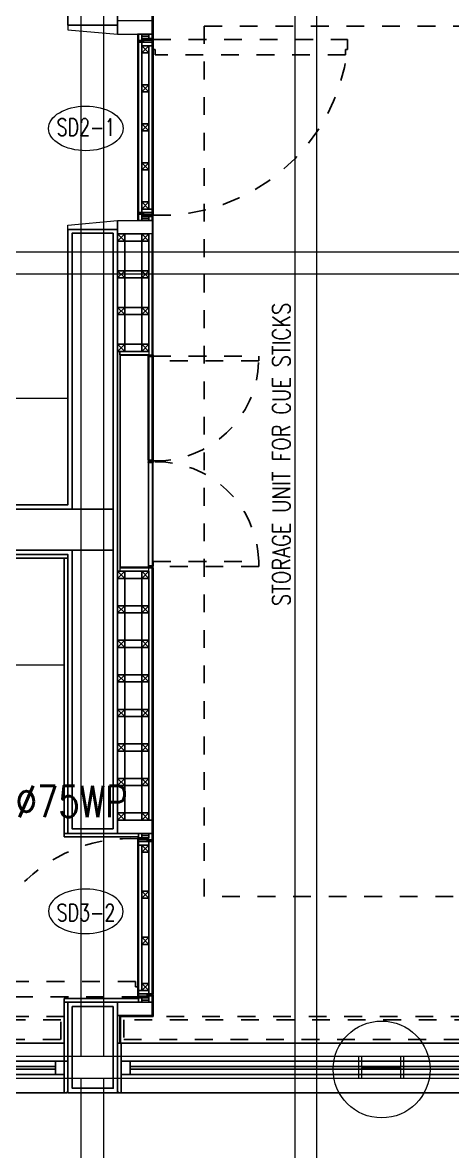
# Model space of a CAD drawing. Header units: metres. Extents: x 42 to 199, y -121 to 268.
# Drawn here: x 96.61 to 99.03, y 130.51 to 136.87 of the extents above; entities that cross this region are included whole.
import ezdxf
from ezdxf import colors
from ezdxf.entities.mleader import LeaderData, LeaderLine
from ezdxf.enums import TextEntityAlignment as Align
from ezdxf.math import Vec2, Vec3

# ---------------------------------------------------------------- set-up
doc = ezdxf.new("R2010")
doc.units = ezdxf.units.M
doc.header["$LTSCALE"] = 0.3
for name, pattern in [('ACAD_ISO04W100', [30, 24, -3, 0, -3]), ('CENTER', [2, 1.25, -0.25, 0.25, -0.25]), ('HIDDEN', [0.375, 0.25, -0.125])]:
    doc.linetypes.add(name, pattern=pattern)
doc.layers.get('0').update_dxf_attribs({"color": 8})
for name, color, linetype, lineweight in [('A-Door', 8, 'Continuous', 9), ('A-DOOR TAGS', 8, 'Continuous', 9), ('A-Furniture', 8, 'Continuous', 0), ('A-Plumbing Fixtures', 8, 'Continuous', 0), ('AGI-PHE-WP', 5, 'ACAD_ISO04W100', 0), ('DA HOUSE ARCH LAYOUT', 8, 'Continuous', 9)]:
    doc.layers.add(name, color=color, linetype=linetype, lineweight=lineweight)
for name, color, linetype in [('A-DWV', 8, 'Continuous'), ('A-ELEVATION 3', 8, 'Continuous'), ('A-ELEVATION 5', 8, 'Continuous'), ('A-flooring', 8, 'Continuous'), ('A-Furn Fixed', 8, 'Continuous'), ('A-Furn-Fixd', 8, 'Continuous'), ('A-Glass', 8, 'Continuous'), ('A-Hidden-Above', 8, 'HIDDEN'), ('A-Pelmet', 8, 'CENTER'), ('A-TEXT ARCHITECURAL', 8, 'Continuous'), ('A-Wall-Full', 8, 'Continuous'), ('A-Wall-Plst', 8, 'Continuous')]:
    doc.layers.add(name, color=color, linetype=linetype)
doc.styles.add('ROMANS', font='romans.shx', dxfattribs={"width": 0.8, "height": 0.5})
doc.styles.add('RomanS-Narrow', font='romans.shx', dxfattribs={"width": 0.75})
doc.styles.add('T225', font='romans.shx', dxfattribs={"width": 0.8, "height": 0.25})

# ---------------------------------------------------------------- blocks, each defined once
blk = doc.blocks.new('*U150')
at = {"color": 8}
for points in [[(-3.5717, -0.025), (-3.5217, -0.025), (-3.5217, 0.05), (-3.5717, 0.05)], [(-3.5217, 0.05), (-3.5217, -0.025), (3.3908, -0.025), (3.3908, 0.05)], [(3.4408, -0.025), (3.3908, -0.025), (3.3908, 0.05), (3.4408, 0.05)]]:
    blk.add_lwpolyline(points, close=True, dxfattribs=at)
at = {"layer": 'A-Glass', "color": 8}
blk.add_lwpolyline([(-3.5217, 0.0195), (-3.5217, 0.0055), (3.3908, 0.0055), (3.3908, 0.0195)], close=True, dxfattribs=at)
blk = doc.blocks.new('*U124')
at = {"color": 8}
for points in [[(5.217, -0.025), (5.267, -0.025), (5.267, 0.05), (5.217, 0.05)], [(5.267, 0.05), (5.267, -0.025), (9.1069, -0.025), (9.1069, 0.05)], [(9.1569, -0.025), (9.1069, -0.025), (9.1069, 0.05), (9.1569, 0.05)]]:
    blk.add_lwpolyline(points, close=True, dxfattribs=at)
at = {"layer": 'A-Glass', "color": 8}
blk.add_lwpolyline([(5.267, 0.0195), (5.267, 0.0055), (9.1069, 0.0055), (9.1069, 0.0195)], close=True, dxfattribs=at)
blk = doc.blocks.new('FK_R_BLR_FINAL FLOOR PLANS_24.09.2020$0$Door Legend-flat-46')
at = {"color": 8, "linetype": 'ByBlock'}
blk.add_ellipse((-0.0021, 0.106), major_axis=(0.21, 0.0004), ratio=0.597277, start_param=-3.141592653589793, end_param=3.141592653589793, dxfattribs=at)
blk = doc.blocks.new('zw$CABC')
at = {"layer": 'A-ELEVATION 3'}
for p, q in [((0, 0), (-0.04, 0.04)), ((0, 0.04), (-0.04, 0))]:
    blk.add_line(p, q, dxfattribs=at)
blk.add_lwpolyline([(-0.04, 0.04), (0, 0.04), (0, 0), (-0.04, 0)], close=True, dxfattribs=at)
blk = doc.blocks.new('zw$1AA4')
at = {"color": 8, "ltscale": 0.25, "elevation": 0.05}
for points in [[(-9.47, -4.0768), (-9.47, 6.537)], [(-9.345, 6.537), (-9.345, -4.0768)], [(-9.345, -4.2018), (-9.345, -5.7819), (-9.47, -5.7819), (-9.47, -4.2018)]]:
    blk.add_lwpolyline(points, dxfattribs=at)
blk.add_lwpolyline([(-8.2691, -5.7819), (-8.1441, -5.7819), (-8.1441, 4.178), (-8.2691, 4.178)], close=True, dxfattribs=at)
at = {"color": 8, "ltscale": 0.25}
for points in [[(-13.6049, 0.4507), (-2.14, 0.4507), (-2.14, 0.3257), (-13.6049, 0.3257)], [(-13.6049, -4.0768), (2.251, -4.0768)], [(2.251, -4.2018), (-13.6049, -4.2018)]]:
    blk.add_lwpolyline(points, dxfattribs=at)
at = {"color": 8}
blk.add_lwpolyline([(-7.8935, -4.1418), (-7.8935, -4.2018), (-7.9075, -4.2018), (-7.9075, -4.0768), (-7.8935, -4.0768), (-7.8935, -4.1368), (-7.6715, -4.1368), (-7.6715, -4.0768), (-7.6575, -4.0768), (-7.6575, -4.2018), (-7.6715, -4.2018), (-7.6715, -4.1418)], close=True, dxfattribs=at)
at = {"color": 8, "ltscale": 0.25}
blk.add_circle((-7.78, -4.1518), 0.2727, dxfattribs=at)
blk = doc.blocks.new('DA HOUSE ARCH LAYOUT')
at = {"layer": 'A-ELEVATION 3', "color": 8, "transparency": 33554534}
blk.add_lwpolyline([(20.5158, 188.3001), (-0.255, 188.3), (-0.255, 191.47), (16.74, 191.47)], dxfattribs=at)
at = {"color": 8}
blk.add_wipeout([(-11.75, 187.3699), (-11.75, 207.63), (32.7248, 207.6299), (32.7243, 197.17), (20.94, 197.17), (20.94, 187.37)], dxfattribs=at).dxf.layer = 'A-ELEVATION 5'
at = {"layer": 'A-Door', "color": 8, "linetype": 'Continuous'}
for points in [[(0.136, 197.3938), (0.136, 197.4059), (0.14, 197.4019), (0.14, 197.3898), (0.136, 197.3938)], [(0.136, 196.4162), (0.136, 196.4041), (0.14, 196.4081), (0.14, 196.4202), (0.136, 196.4162)], [(0.142, 196.4222), (0.142, 196.4101), (0.146, 196.4141), (0.146, 196.4262), (0.142, 196.4222)], [(0.117, 192.9059), (0.117, 192.91), (0.113, 192.91), (0.113, 192.9019), (0.117, 192.9059)], [(0.176, 192.8937), (0.176, 192.9059), (0.172, 192.9019), (0.172, 192.8897), (0.176, 192.8937)], [(0.117, 192.0041), (0.117, 192), (0.113, 192), (0.113, 192.0081), (0.117, 192.0041)], [(0.176, 192.0162), (0.176, 192.0041), (0.172, 192.0081), (0.172, 192.0202), (0.176, 192.0162)]]:
    blk.add_lwpolyline(points, dxfattribs=at)
at = {"layer": 'A-ELEVATION 3', "color": 8, "transparency": 33554559}
for points in [[(0.04, 196.265), (0, 196.265), (0, 196.098), (0.04, 196.098)], [(0.04, 196.305), (0.136, 196.305), (0.136, 196.2649), (0.04, 196.265)], [(0.176, 196.2649), (0.136, 196.2649), (0.136, 196.098), (0.176, 196.098)], [(0.04, 196.098), (0.136, 196.098), (0.136, 196.058), (0.04, 196.058)], [(0.04, 196.058), (0, 196.058), (0, 195.891), (0.04, 195.891)], [(0.176, 196.058), (0.136, 196.058), (0.136, 195.891), (0.176, 195.891)], [(0.04, 195.891), (0.136, 195.891), (0.136, 195.851), (0.04, 195.851)], [(0.04, 195.851), (-0.0001, 195.851), (-0.0001, 195.684), (0.04, 195.684)], [(0.176, 195.851), (0.1359, 195.851), (0.1359, 195.684), (0.176, 195.684)], [(0.04, 195.684), (0.136, 195.684), (0.136, 195.644), (0.04, 195.644)], [(0.04, 194.366), (0, 194.366), (0, 194.2115), (0.04, 194.2115)], [(0.04, 194.406), (0.136, 194.406), (0.136, 194.366), (0.04, 194.366)], [(0.1757, 194.366), (0.1357, 194.366), (0.1357, 194.2115), (0.1757, 194.2115)], [(0.04, 194.1715), (0, 194.1715), (0, 194.0171), (0.04, 194.0171)], [(0.04, 194.2116), (0.136, 194.2116), (0.136, 194.1715), (0.04, 194.1715)], [(0.1757, 194.1715), (0.1357, 194.1715), (0.1357, 194.0171), (0.1757, 194.0171)], [(0.04, 193.9771), (-0.0001, 193.9771), (-0.0001, 193.8227), (0.04, 193.8227)], [(0.04, 194.0172), (0.136, 194.0171), (0.136, 193.9771), (0.04, 193.9771)], [(0.1756, 193.9771), (0.1356, 193.9771), (0.1356, 193.8227), (0.1756, 193.8227)], [(0.0399, 193.7827), (-0.0001, 193.7827), (-0.0001, 193.6283), (0.0399, 193.6283)], [(0.04, 193.8227), (0.136, 193.8227), (0.136, 193.7827), (0.04, 193.7827)], [(0.1756, 193.7827), (0.1355, 193.7827), (0.1355, 193.6283), (0.1756, 193.6283)], [(0.0399, 193.5883), (-0.0001, 193.5883), (-0.0001, 193.4339), (0.0399, 193.4339)], [(0.04, 193.6283), (0.136, 193.6283), (0.136, 193.5883), (0.04, 193.5883)], [(0.1755, 193.5883), (0.1355, 193.5883), (0.1355, 193.4339), (0.1755, 193.4339)], [(0.0399, 193.3938), (-0.0002, 193.3938), (-0.0002, 193.2394), (0.0399, 193.2394)], [(0.04, 193.4339), (0.136, 193.4339), (0.136, 193.3938), (0.04, 193.3939)], [(0.1755, 193.3938), (0.1355, 193.3938), (0.1355, 193.2394), (0.1755, 193.2394)], [(0.04, 193.2395), (0.136, 193.2394), (0.136, 193.1994), (0.04, 193.1994)], [(0.0398, 193.1994), (-0.0002, 193.1994), (-0.0002, 193.045), (0.0398, 193.045)], [(0.1755, 193.1994), (0.1354, 193.1994), (0.1354, 193.045), (0.1755, 193.045)], [(0.04, 193.045), (0.136, 193.045), (0.136, 193.005), (0.04, 193.005)]]:
    blk.add_lwpolyline(points, close=True, dxfattribs=at)
at = {"layer": 'A-ELEVATION 3', "color": 8}
for points in [[(6.925, 191.75), (6.925, 193.1856), (7.215, 193.1856), (7.215, 191.47), (0, 191.47), (0, 191.75), (6.92, 191.75), (6.92, 191.75)], [(0, 191.75), (0, 191.474), (0.004, 191.474), (0.004, 191.47), (0.02, 191.47), (0.02, 191.75), (0, 191.75)]]:
    blk.add_lwpolyline(points, dxfattribs=at)
for points in [[(-4.24, 191.75), (-0.3, 191.75), (-0.3, 191.47), (-4.24, 191.47)], [(-0.3, 191.6475), (-0.3, 191.47), (-0.284, 191.47), (-0.284, 191.474), (-0.28, 191.474), (-0.28, 191.6475)]]:
    blk.add_lwpolyline(points, close=True, dxfattribs=at)
at = {"layer": 'A-flooring', "color": 8}
for points in [[(-2.065, 194.5), (-0.28, 194.5), (-0.28, 194.48), (-2.065, 194.48)], [(-0.28, 194.48), (-0.28, 192.93), (-0.3, 192.93), (-0.3, 194.48)], [(-0.3, 192.91), (0.117, 192.91), (0.117, 192.93), (-0.3, 192.93)], [(-0.3, 191.98), (0.117, 191.98), (0.117, 192), (-0.3, 192)], [(-0.3, 191.6475), (-0.28, 191.6475), (-0.28, 191.98), (-0.3, 191.98)]]:
    blk.add_lwpolyline(points, close=True, dxfattribs=at)
at = {"layer": 'A-Furn Fixed', "color": 8}
for points in [[(0.14, 197.4019), (0.136, 197.4059), (0.195, 197.4059), (0.199, 197.4019)], [(0.14, 196.4081), (0.136, 196.4041), (0.195, 196.4041), (0.199, 196.4081)], [(0.172, 192.9019), (0.176, 192.9059), (0.117, 192.9059), (0.113, 192.9019)], [(0.172, 192.0081), (0.176, 192.0041), (0.117, 192.0041), (0.113, 192.0081)]]:
    blk.add_lwpolyline(points, close=True, dxfattribs=at)
at = {"layer": 'A-Furn-Fixd', "color": 8}
for points in [[(0.113, 197.3898), (0.117, 197.3938), (0.117, 197.43), (0.113, 197.43)], [(0.136, 197.3938), (0.136, 197.43), (0.117, 197.43), (0.117, 197.3938)], [(0.176, 197.418), (0.136, 197.418), (0.136, 197.43), (0.176, 197.43)], [(0.176, 197.418), (0.136, 197.418), (0.136, 197.4059), (0.176, 197.4059)], [(0.142, 197.3999), (0.146, 197.3959), (0.146, 197.3838), (0.142, 197.3878)], [(0.199, 197.3999), (0.195, 197.3959), (0.146, 197.3959), (0.142, 197.3999)], [(0.195, 197.4059), (0.195, 197.43), (0.176, 197.43), (0.176, 197.4059)], [(0.199, 197.3999), (0.195, 197.3959), (0.195, 196.4141), (0.199, 196.4101)], [(0.14, 197.3898), (0.136, 197.3938), (0.117, 197.3938), (0.113, 197.3898)], [(0.113, 196.4222), (0.117, 196.4262), (0.117, 197.3838), (0.113, 197.3878)], [(0.142, 197.3878), (0.146, 197.3838), (0.117, 197.3838), (0.113, 197.3878)], [(0.117, 196.4262), (0.136, 196.4262), (0.136, 197.3838), (0.117, 197.3838)], [(0.195, 197.3838), (0.195, 197.3648), (0.136, 197.3648), (0.136, 197.3838)], [(0.146, 197.3959), (0.195, 197.3959), (0.195, 197.3838), (0.146, 197.3838)], [(0.176, 196.4452), (0.195, 196.4452), (0.195, 197.3648), (0.176, 197.3648)], [(0.195, 196.4262), (0.195, 196.4452), (0.136, 196.4452), (0.136, 196.4262)], [(0.142, 196.4222), (0.146, 196.4262), (0.117, 196.4262), (0.113, 196.4222)], [(0.14, 196.4202), (0.136, 196.4162), (0.117, 196.4162), (0.113, 196.4202)], [(0.113, 196.4202), (0.117, 196.4162), (0.117, 196.38), (0.113, 196.38)], [(0.136, 196.4162), (0.136, 196.38), (0.117, 196.38), (0.117, 196.4162)], [(0.176, 196.392), (0.136, 196.392), (0.136, 196.4041), (0.176, 196.4041)], [(0.176, 196.392), (0.136, 196.392), (0.136, 196.38), (0.176, 196.38)], [(0.199, 196.4101), (0.195, 196.4141), (0.146, 196.4141), (0.142, 196.4101)], [(0.146, 196.4141), (0.195, 196.4141), (0.195, 196.4262), (0.146, 196.4262)], [(0.195, 196.4041), (0.195, 196.38), (0.176, 196.38), (0.176, 196.4041)], [(0.113, 192.8999), (0.117, 192.8959), (0.166, 192.8959), (0.17, 192.8999)], [(0.113, 192.8999), (0.117, 192.8999), (0.117, 192.0141), (0.113, 192.0101)], [(0.117, 192.9059), (0.117, 192.93), (0.136, 192.93), (0.136, 192.9059)], [(0.166, 192.8959), (0.117, 192.8959), (0.117, 192.8837), (0.166, 192.8837)], [(0.136, 192.918), (0.176, 192.918), (0.176, 192.93), (0.136, 192.93)], [(0.136, 192.918), (0.176, 192.918), (0.176, 192.9059), (0.136, 192.9059)], [(0.17, 192.8999), (0.166, 192.8959), (0.166, 192.8837), (0.17, 192.8877)], [(0.17, 192.8877), (0.166, 192.8837), (0.195, 192.8837), (0.199, 192.8877)], [(0.172, 192.8897), (0.176, 192.8937), (0.195, 192.8937), (0.199, 192.8897)], [(0.199, 192.8877), (0.195, 192.8877), (0.195, 192.0262), (0.199, 192.0222)], [(0.117, 192.8837), (0.117, 192.8647), (0.176, 192.8647), (0.176, 192.8837)], [(0.136, 192.0452), (0.117, 192.0452), (0.117, 192.8647), (0.136, 192.8647)], [(0.195, 192.0262), (0.176, 192.0262), (0.176, 192.8837), (0.195, 192.8837)], [(0.113, 192.0101), (0.117, 192.0141), (0.166, 192.0141), (0.17, 192.0101)], [(0.117, 192.0452), (0.117, 192.0262), (0.176, 192.0262), (0.176, 192.0452)], [(0.166, 192.0141), (0.117, 192.0141), (0.117, 192.0262), (0.166, 192.0262)], [(0.117, 192.0041), (0.117, 191.98), (0.136, 191.98), (0.136, 192.0041)], [(0.136, 191.992), (0.176, 191.992), (0.176, 192.0041), (0.136, 192.0041)], [(0.17, 192.0222), (0.166, 192.0262), (0.195, 192.0262), (0.199, 192.0222)], [(0.17, 192.0101), (0.166, 192.0141), (0.166, 192.0262), (0.17, 192.0222)], [(0.172, 192.0202), (0.176, 192.0162), (0.195, 192.0162), (0.199, 192.0202)], [(0.199, 192.0202), (0.195, 192.0162), (0.195, 191.905), (0.199, 191.9)], [(0.136, 191.992), (0.176, 191.992), (0.176, 191.98), (0.136, 191.98)], [(0, 191.905), (0.012, 191.905), (0.012, 191.75), (0, 191.75)], [(0.012, 191.905), (0.016, 191.905), (0.016, 191.75), (0.012, 191.75)], [(0.195, 191.905), (0.016, 191.905), (0.016, 191.9), (0.199, 191.9)]]:
    blk.add_lwpolyline(points, close=True, dxfattribs=at)
at = {"layer": 'A-Furniture', "color": 8}
for points in [[(0.195, 199.7172), (0.199, 199.7172), (0.199, 197.4019), (0.195, 197.4059)], [(0, 197.43), (0.195, 197.43), (0.195, 197.505), (0, 197.505)], [(0.199, 196.4081), (0.195, 196.4041), (0.195, 195.625), (0.199, 195.625)], [(0, 196.38), (0.195, 196.38), (0.195, 196.305), (0, 196.305)], [(0.195, 196.305), (0.176, 196.305), (0.176, 195.625), (0.195, 195.625)], [(0, 195.644), (0.012, 195.644), (0.012, 194.406), (0, 194.406)], [(0.176, 195.625), (0.012, 195.625), (0.012, 195.644), (0.176, 195.644)], [(0.012, 194.425), (0.016, 194.425), (0.016, 195.625), (0.012, 195.625)], [(0.016, 195.625), (0.199, 195.625), (0.199, 195.621), (0.016, 195.621)], [(0.172, 195.617), (0.199, 195.617), (0.199, 195.613), (0.172, 195.613)], [(0.172, 195.613), (0.176, 195.613), (0.176, 195.031), (0.172, 195.031)], [(0.195, 195.613), (0.176, 195.613), (0.176, 195.031), (0.195, 195.031)], [(0.195, 195.613), (0.199, 195.613), (0.199, 195.031), (0.195, 195.031)], [(-4.265, 195.38), (-0.28, 195.38), (-0.28, 194.78), (-4.265, 194.78)], [(0.172, 195.027), (0.199, 195.027), (0.199, 195.031), (0.172, 195.031)], [(0.172, 195.023), (0.199, 195.023), (0.199, 195.019), (0.172, 195.019)], [(0.172, 194.437), (0.176, 194.437), (0.176, 195.019), (0.172, 195.019)], [(0.195, 194.437), (0.176, 194.437), (0.176, 195.019), (0.195, 195.019)], [(0.195, 194.437), (0.199, 194.437), (0.199, 195.019), (0.195, 195.019)], [(0.176, 194.425), (0.012, 194.425), (0.012, 194.406), (0.176, 194.406)], [(0.016, 194.425), (0.199, 194.425), (0.199, 194.429), (0.016, 194.429)], [(0.172, 194.433), (0.199, 194.433), (0.199, 194.437), (0.172, 194.437)], [(0.195, 193.005), (0.176, 193.005), (0.176, 194.425), (0.195, 194.425)], [(0.195, 194.425), (0.199, 194.425), (0.199, 192.8897), (0.195, 192.8937)], [(0, 193.005), (0.195, 193.005), (0.195, 192.93), (0, 192.93)], [(0.195, 192.8937), (0.176, 192.8937), (0.176, 192.93), (0.195, 192.93)], [(0.195, 192.0162), (0.176, 192.0162), (0.176, 191.98), (0.195, 191.98)], [(0, 191.905), (0.195, 191.905), (0.195, 191.98), (0, 191.98)]]:
    blk.add_lwpolyline(points, close=True, dxfattribs=at)
for points in [[(-0.28, 197.48), (-0.28, 197.455), (0, 197.43), (0, 197.48), (-0.28, 197.48)], [(-0.28, 196.33), (-0.28, 196.355), (0, 196.38), (0, 196.33), (-0.28, 196.33)]]:
    blk.add_lwpolyline(points, dxfattribs=at)
at = {"layer": 'A-Hidden-Above', "color": 8, "ltscale": 0.5}
for points in [[(1.2938, 197.3999), (1.2938, 197.3429), (1.2817, 197.3429), (1.2817, 197.3139), (0.2112, 197.3139), (0.2112, 197.3429), (0.199, 197.3429), (0.199, 197.3999), (1.2938, 197.3999)], [(0.113, 192.0101), (0.113, 192.0671), (0.1008, 192.0671), (0.1008, 192.0961), (-0.7647, 192.0961), (-0.7647, 192.0671), (-0.7768, 192.0671), (-0.7768, 192.0101), (0.113, 192.0101)]]:
    blk.add_lwpolyline(points, dxfattribs=at)
for points in [[(0.794, 195.617), (0.794, 195.59), (0.199, 195.59), (0.199, 195.617)], [(0.794, 194.46), (0.794, 194.433), (0.199, 194.433), (0.199, 194.46)]]:
    blk.add_lwpolyline(points, close=True, dxfattribs=at)
for centre, radius, start, end in [((0.237, 197.4744), 1.065, 267.95616, 352.90748), ((0.2149, 195.6061), 0.5793, 268.42228, 358.41191), ((0.2149, 194.4439), 0.5793, 1.58809, 91.57772), ((0.07, 192.0541), 0.8469, 87.08837, 179.1215)]:
    blk.add_arc(centre, radius, start, end, dxfattribs=at)
at = {"layer": 'A-Pelmet', "color": 8, "ltscale": 0.25}
blk.add_lwpolyline([(11.3286, 202.21), (1.81, 202.21), (1.81, 202.06), (11.18, 202.06), (11.1801, 198.45), (6.775, 198.45), (6.775, 191.9), (0.016, 191.9), (0.016, 191.75), (6.925, 191.75), (6.925, 198.3), (11.3286, 198.2998), (11.3286, 202.21)], dxfattribs=at)
for points in [[(11.3096, 202.191), (1.829, 202.191), (1.829, 202.079), (11.199, 202.079), (11.1991, 198.431), (6.794, 198.431), (6.794, 191.881), (0.035, 191.881), (0.035, 191.769), (6.906, 191.769), (6.906, 198.319), (11.3096, 198.3188)], [(0.4871, 197.475), (6.4871, 197.475), (6.4871, 192.575), (0.4871, 192.575)], [(-0.2999, 191.9), (-4.24, 191.9), (-4.24, 191.75), (-0.2999, 191.75)], [(-0.3189, 191.881), (-4.221, 191.881), (-4.221, 191.769), (-0.3189, 191.769)]]:
    blk.add_lwpolyline(points, close=True, dxfattribs=at)
at = {"layer": 'A-Plumbing Fixtures', "color": 8}
blk.add_lwpolyline([(-0.3, 194.48), (-2.065, 194.48), (-2.065, 193.88), (-0.3, 193.88)], close=True, dxfattribs=at)
at = {"layer": 'A-Wall-Full', "color": 8, "transparency": 33554687}
for points in [[(-0.025, 196.31), (-0.025, 194.755), (-0.255, 194.755), (-0.255, 196.31)], [(-0.025, 194.755), (-0.025, 194.525), (-4.285, 194.525), (-4.285, 191.495), (-4.515, 191.495), (-4.515, 194.755)], [(-0.025, 192.955), (-0.025, 194.525), (-0.255, 194.525), (-0.255, 192.955)], [(-0.025, 191.955), (-0.025, 191.495), (-0.255, 191.495), (-0.255, 191.955)]]:
    blk.add_lwpolyline(points, close=True, dxfattribs=at)
at = {"layer": 'A-Wall-Plst', "color": 8}
blk.add_lwpolyline([(1.81, 202.21), (1.81, 199.7172), (1.165, 199.7172), (1.165, 200), (1.53, 200), (1.53, 202.21), (0, 202.21), (0, 200), (0.365, 200), (0.365, 199.7172), (0, 199.7172), (0, 197.48), (-0.28, 197.48), (-0.28, 202.21), (-4.26, 202.21), (-4.26, 200.825), (-4.54, 200.825), (-4.54, 202.49), (7.62, 202.49), (7.62, 202.21), (1.81, 202.21), (1.81, 202.21)], dxfattribs=at)
for points in [[(-4.54, 191.47), (-4.26, 191.47), (-4.26, 191.9874), (-4.26, 191.9874), (-4.26, 194.35), (-2.355, 194.35), (-2.355, 192.97), (-2.085, 192.97), (-2.085, 194.5), (-0.28, 194.5), (-0.28, 192.93), (0, 192.93), (0, 196.33), (-0.28, 196.33), (-0.28, 194.78), (-4.265, 194.78), (-4.265, 196.33), (-4.54, 196.33)], [(0, 191.98), (0, 191.47), (-0.28, 191.47), (-0.28, 191.98)]]:
    blk.add_lwpolyline(points, close=True, dxfattribs=at)
at = {"color": 8, "ltscale": 0.25, "transparency": 33554687}
blk.add_blockref('zw$1AA4', (9.2649, 195.7528), dxfattribs=at)
at = {"layer": 'A-DOOR TAGS', "color": 8}
ref = blk.add_blockref('FK_R_BLR_FINAL FLOOR PLANS_24.09.2020$0$Door Legend-flat-46', (-0.1767, 196.793), dxfattribs=at)
ref.add_attrib('D1', 'SD2-1', dxfattribs={"layer": '0', "height": 0.096, "style": 'RomanS-Narrow', "width": 0.75}).set_placement((-0.1778, 196.9061, 0), align=Align.MIDDLE)
ref = blk.add_blockref('FK_R_BLR_FINAL FLOOR PLANS_24.09.2020$0$Door Legend-flat-46', (-0.1767, 192.5973), dxfattribs=dict(at, xscale=-1, rotation=180))
ref.add_attrib('D1', 'SD3-2', dxfattribs={"layer": '0', "height": 0.096, "style": 'RomanS-Narrow', "width": 0.75}).set_placement((-0.1778, 192.4842, 0), align=Align.MIDDLE)
at = {"layer": 'A-DWV', "color": 8, "rotation": 180}
for name, p in [('*U124', (4.9169, 191.6225)), ('*U150', (3.4608, 191.6225))]:
    blk.add_blockref(name, p, dxfattribs=at)
at = {"layer": 'A-ELEVATION 3', "color": 8, "xscale": -1, "rotation": 180}
for p in [(0.176, 197.3648), (0.176, 197.1449), (0.176, 196.925), (0.176, 196.7051), (0.176, 196.4852)]:
    blk.add_blockref('zw$CABC', p, dxfattribs=at)
at = {"layer": 'A-ELEVATION 3', "color": 8}
for p in [(0.04, 196.265), (0.176, 196.265), (0.04, 196.058), (0.176, 196.058), (0.04, 195.851), (0.176, 195.851), (0.04, 195.644), (0.176, 195.644), (0.04, 194.366), (0.176, 194.366), (0.04, 194.1716), (0.176, 194.1715), (0.04, 193.9772), (0.176, 193.9771), (0.04, 193.7827), (0.176, 193.7827), (0.04, 193.5883), (0.176, 193.5883), (0.04, 193.3939), (0.176, 193.3939), (0.04, 193.1995), (0.176, 193.1994), (0.04, 193.005), (0.176, 193.005)]:
    blk.add_blockref('zw$CABC', p, dxfattribs=at)
at = {"layer": 'A-ELEVATION 3', "color": 8, "rotation": 180}
for p in [(0.136, 192.8647), (0.136, 192.6049), (0.136, 192.3451), (0.136, 192.0852)]:
    blk.add_blockref('zw$CABC', p, dxfattribs=at)
at = {"layer": 'A-TEXT ARCHITECURAL', "color": 8, "insert": (0.8706, 194.0552), "char_height": 0.1, "width": 2.017239, "attachment_point": 1, "rotation": 90, "style": 'ROMANS'}
blk.add_mtext('\\pxqc;STORAGE UNIT FOR CUE STICKS', dxfattribs=at)
blk = doc.blocks.new('_ClosedBlank')
at = {"color": 0, "linetype": 'ByBlock', "lineweight": -2}
for p, q in [((-1, 0.167), (0, 0)), ((-1, 0.167), (-1, -0.167)), ((0, 0), (-1, -0.167))]:
    blk.add_line(p, q, dxfattribs=at)

msp = doc.modelspace()

# ---------------------------------------------------------------- block references
at = {"layer": 'DA HOUSE ARCH LAYOUT'}
msp.add_blockref('DA HOUSE ARCH LAYOUT', (97.1462, -60.628), dxfattribs=at)

# ---------------------------------------------------------------- next in the draw order: leaders
at = {"layer": 'AGI-PHE-WP', "linetype": 'ByBlock', "ltscale": 0.25}
ml = msp.add_multileader_mtext('Standard', dxfattribs=at)
ml.set_content('%%C75WP', color=1, style='T225')
ml.set_leader_properties()
ml.set_arrow_properties(name='CLOSEDBLANK')
ml.build(insert=Vec2(0, 0))
ml.multileader.update_dxf_attribs({"text_right_attachment_type": 6, "text_top_attachment_type": 0, "text_bottom_attachment_type": 0, "dogleg_length": 0.36, "arrow_head_size": 0.15})
ctx = ml.context
ctx.base_point, ctx.char_height, ctx.arrow_head_size, ctx.landing_gap_size, ctx.plane_origin = Vec3(96.5728, 132.4816), 0.175, 0.15, 0, Vec3(2400.8635, 186.5261)
ctx.right_attachment = 6
notes = []
notes.append((ctx, [(1, (1, 1, 0), (96.5123, 132.4816), (1, 0), 0.0605, [(0, [(95.9637, 132.4816)], 256, [])])]))
ctx.mtext.insert, ctx.mtext.flow_direction = Vec3(96.5728, 132.5691), 5
for ctx, leaders in notes:
    for number, flags, end, landing, length, lines in leaders:
        leader = LeaderData()
        leader.index, (leader.has_last_leader_line, leader.has_dogleg_vector, leader.attachment_direction) = number, flags
        leader.last_leader_point, leader.dogleg_vector, leader.dogleg_length = Vec3(end), Vec3(landing), length
        for number, points, colour, breaks in lines:
            line = LeaderLine()
            line.index, line.vertices, line.color, line.breaks = number, Vec3.list(points), colors.encode_raw_color(colour), breaks
            leader.lines.append(line)
        ctx.leaders.append(leader)

doc.saveas('drawing.dxf')
